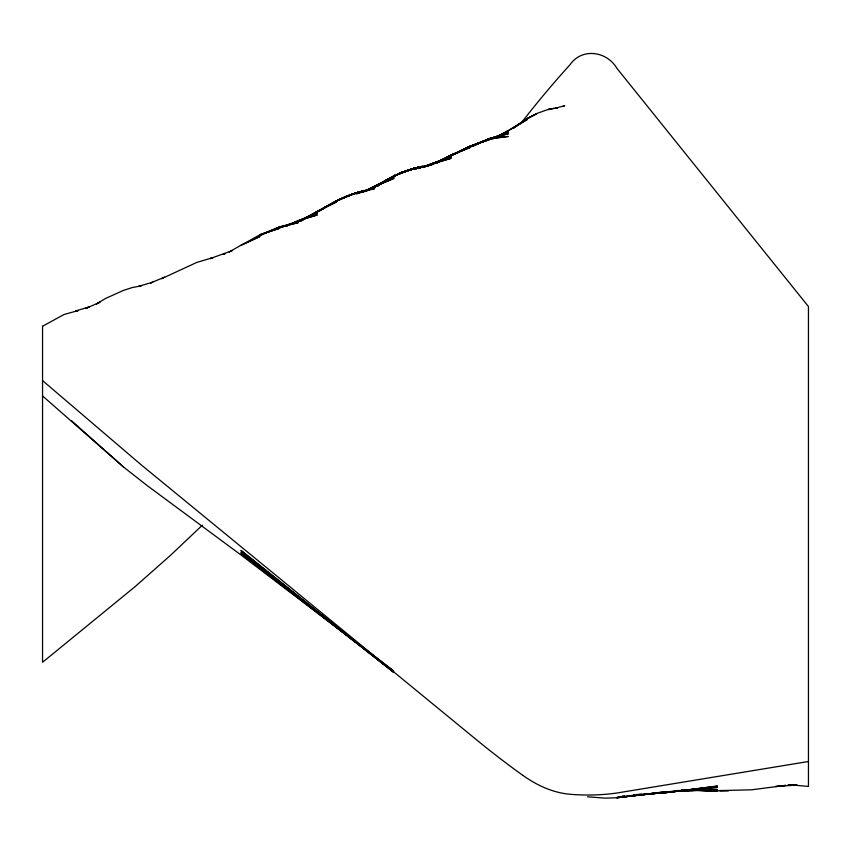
<?xml version="1.0" encoding="UTF-8"?>
<svg xmlns="http://www.w3.org/2000/svg" width="851" height="851" viewBox="0 0 851 851"><rect width="100%" height="100%" fill="white"/><g stroke="black" fill="none" stroke-linecap="round" stroke-linejoin="round"><path stroke-width="1.28" d="M520.716 123.618C536.375 103.439 552.703 83.77 569.904 64.878C581.797 47.443 606.795 51.071 616.901 68.314L808.45 306.53L808.45 786.43L788.207 784.622L790.739 784.76M202.347 525.205L170.466 555.363L135.213 586.53L42.55 662.291L42.55 326.199M508.228 130.809L527.322 118.566L536.864 113.481L548.246 109.396L557.426 107.896L554.98 108.471M377.961 185.89C391.12 176.221 406.321 169.668 422.319 166.477C405.916 169.711 390.588 176.593 376.833 186.071L393.683 176.21L403.225 171.859L412.778 169.009L403.225 171.87L393.683 176.029L376.833 186.188C390.63 176.848 405.821 169.466 422.319 166.519C406.31 169.594 391.258 176.21 377.961 185.624C391.279 176.274 406.289 169.509 422.319 166.519C406.278 169.583 391.215 176.242 377.961 185.752M499.25 135.905L527.322 119.48L511.6 128.809M499.25 136.011L508.228 130.586L494.75 137.713M301.594 220.717L303.839 219.377M306.083 218.037L336.411 201.272L298.222 221.558L280.33 227.76L298.222 220.888L286.298 226.206L298.222 220.654L317.317 214.952L298.222 220.696L317.317 213.41L298.222 220.994L317.317 212.293L298.222 221.558L279.139 227.206L298.222 222.707L279.139 226.93L260.044 235.429L279.139 227.345L260.044 234.727L240.95 245.343L260.044 236.461L240.95 245.248L229.206 251.949L232.142 250.683L210.112 258.598L213.048 257.779L211.58 258.013M318.444 211.654C335.347 200.24 354.303 191.613 374.589 188.635L355.505 193.698L374.589 188.06L356.697 193.592L374.589 187.731L362.664 191.72L374.589 187.167L362.664 191.911L374.589 186.954L393.683 176.54L365.047 191.103L393.683 177.614L365.611 191.049L393.683 177.008L365.047 191.22M345.953 196.634L355.505 193.145L336.411 201.091L318.444 211.176C333.018 202.442 348.24 194.124 365.047 190.656C348.229 194.219 332.901 202.357 318.444 211.388C332.943 202.4 348.208 194.124 365.047 190.55C341.4 195.592 321.433 209.878 300.477 221.122L317.317 211.325L336.411 202.208M562.937 106.652L564.766 105.62L554.98 108.343M367.855 190.145L393.683 177.838L365.611 191.124M365.611 191.305L374.589 186.401L393.683 178.082L374.589 186.401L365.611 191.145L374.589 186.401L393.683 178.348M365.611 191.22L374.589 186.433L393.683 178.625M456.572 153.371L470.05 146.276L489.134 139.468L470.05 146.34L450.956 155.52L489.134 138.83L508.228 132.852L490.336 139.149L508.228 131.405L495.101 137.777M42.55 326.252L64.08 314.476L78.441 310.487L76.047 311.04M336.411 201.166L345.953 196.475L355.505 193.273L345.953 196.485L336.411 201.027L345.953 196.496L355.505 193.368M473.624 145.883L489.134 138.617L508.228 133.841C482.804 139.213 459.359 151.191 436.361 162.924C459.21 151.68 482.187 137.745 508.228 136.5L489.134 139.043L470.05 146.468L452.083 155.19L470.05 146.457L489.134 139.309L470.05 146.34L455.445 153.733L470.05 146.276L489.134 139.841M150.882 282.798L164.594 277.181L161.647 278.681L196.9 262.385L211.58 258.034M362.664 192.156L393.683 176.678L374.589 186.837L362.664 192.113L374.589 187.06L393.683 176.423L374.589 186.933L362.664 192.039M425.894 166.488L450.956 157.371L422.319 167.275L450.956 156.541L422.319 167.147L431.861 164.083M393.683 175.966L412.778 168.775L422.319 166.668L412.778 168.753L393.683 175.966L412.778 168.753L422.319 166.668C405.831 169.317 390.854 177.114 376.833 185.858L393.683 176.306L403.225 171.859L412.778 169.062M489.134 138.617L472.433 146.117L489.134 138.692L508.228 133.309C483.006 139.585 459.551 151.244 436.361 162.722L450.956 155.435L431.861 164.53L415.32 168.881L431.861 164.36L450.956 156.19L431.861 164.158L419.139 168.041M414.043 169.072L431.861 164.615L412.778 169.253L431.861 164.945C412.086 167.179 393.322 174.955 376.833 185.965L393.683 176.136L403.225 171.859L393.683 176.263L374.589 187.039L362.664 191.869L374.589 187.571L356.697 193.709L360.271 192.517M336.411 200.932L355.505 193.081L365.047 190.773L355.505 193.081M403.225 172.136L412.778 168.732L422.319 166.785L412.778 168.732L393.683 176.008L403.225 171.945L422.319 166.381L403.225 171.923L393.683 176.072L412.778 168.743L422.319 166.615M403.225 171.902L422.319 166.477L403.225 171.923L393.683 176.072L403.225 171.998M425.894 166.339L450.956 157.861L423.511 167.009L450.956 156.935L431.861 163.913M423.511 167.392L431.861 163.796L450.956 158.392L431.861 163.754L423.511 167.179M423.511 167.211L431.861 163.86M76.047 310.849L89.206 306.913L85.621 308.541L99.971 302.201L96.386 303.945L105.843 298.339L123.469 290.404L132.277 287.542L141.096 285.904L139.139 286.276M150.882 282.894L152.84 282.17L138.16 286.457M550.086 108.96L548.246 109.577L553.756 108.3M419.139 168.009L431.861 164.36L450.956 155.893L431.861 164.53L414.043 169.062M808.45 761.507L616.901 793.015A210.027 210.027 0 0 1 569.904 794.249C552.799 792.728 536.758 785.303 522.918 775.389M669.439 791.621L717.361 787.324L666.854 792.228L717.361 786.718L666.854 792.462L627.421 795.93L666.854 792.345L616.901 797.43L666.854 792.026L616.901 797.749L605.157 798.153L587.53 796.781M624.783 796.121L622.155 796.355L624.783 796.153M669.482 791.717L717.361 789.462L674.758 790.877L717.361 789.93L681.343 790.611M694.469 790.153L717.361 790.792L693.203 790.228L717.361 790.164L681.343 790.441L717.361 789.707L674.758 790.632L678.704 790.622M719.893 790.558L728.764 790.643L705.553 791.015L693.203 790.111M719.893 790.6L751.529 789.813L785.686 785.377L775.559 786.505L797.068 785.048L793.27 784.899M681.343 790.26L693.203 790.558M342.07 631.336L240.95 553.682L393.683 671.918L240.95 552.097L393.683 672.322L240.95 550.395L393.683 672.396M344.176 632.953L346.283 634.569M348.389 636.186L393.683 670.971L240.95 554.948L146.968 485.421L123.469 466.965L42.55 395.917M42.55 380.578L141.096 464.752L475.922 739.306A898.422 898.422 0 0 0 522.897 775.41M123.469 466.965L71.261 420.5M527.322 118.491L513.536 128.139L527.322 118.566L536.864 113.651L527.322 118.491M450.956 155.116L438.605 162.137L450.956 155.095L470.05 147.531L450.956 155.127L436.361 163.147L450.956 155.169L470.05 147.17L450.956 155.127M336.411 201.517L317.317 211.474L336.411 201.517M374.589 186.507L365.611 190.975L393.683 177.189L374.589 186.55M374.589 187.433L362.664 191.805L374.589 187.433M279.139 228.483L260.044 234.727L279.139 228.483M224.802 253.875L223.334 254.3L224.802 253.875M717.361 786.09L666.854 792.568L645.824 793.994L666.854 792.526L717.361 786.09M666.854 791.579L616.901 797.749L666.854 791.579M641.877 794.27L633.984 794.802L641.877 794.249M717.361 790.377L693.203 790.409L717.361 790.377"/></g></svg>
